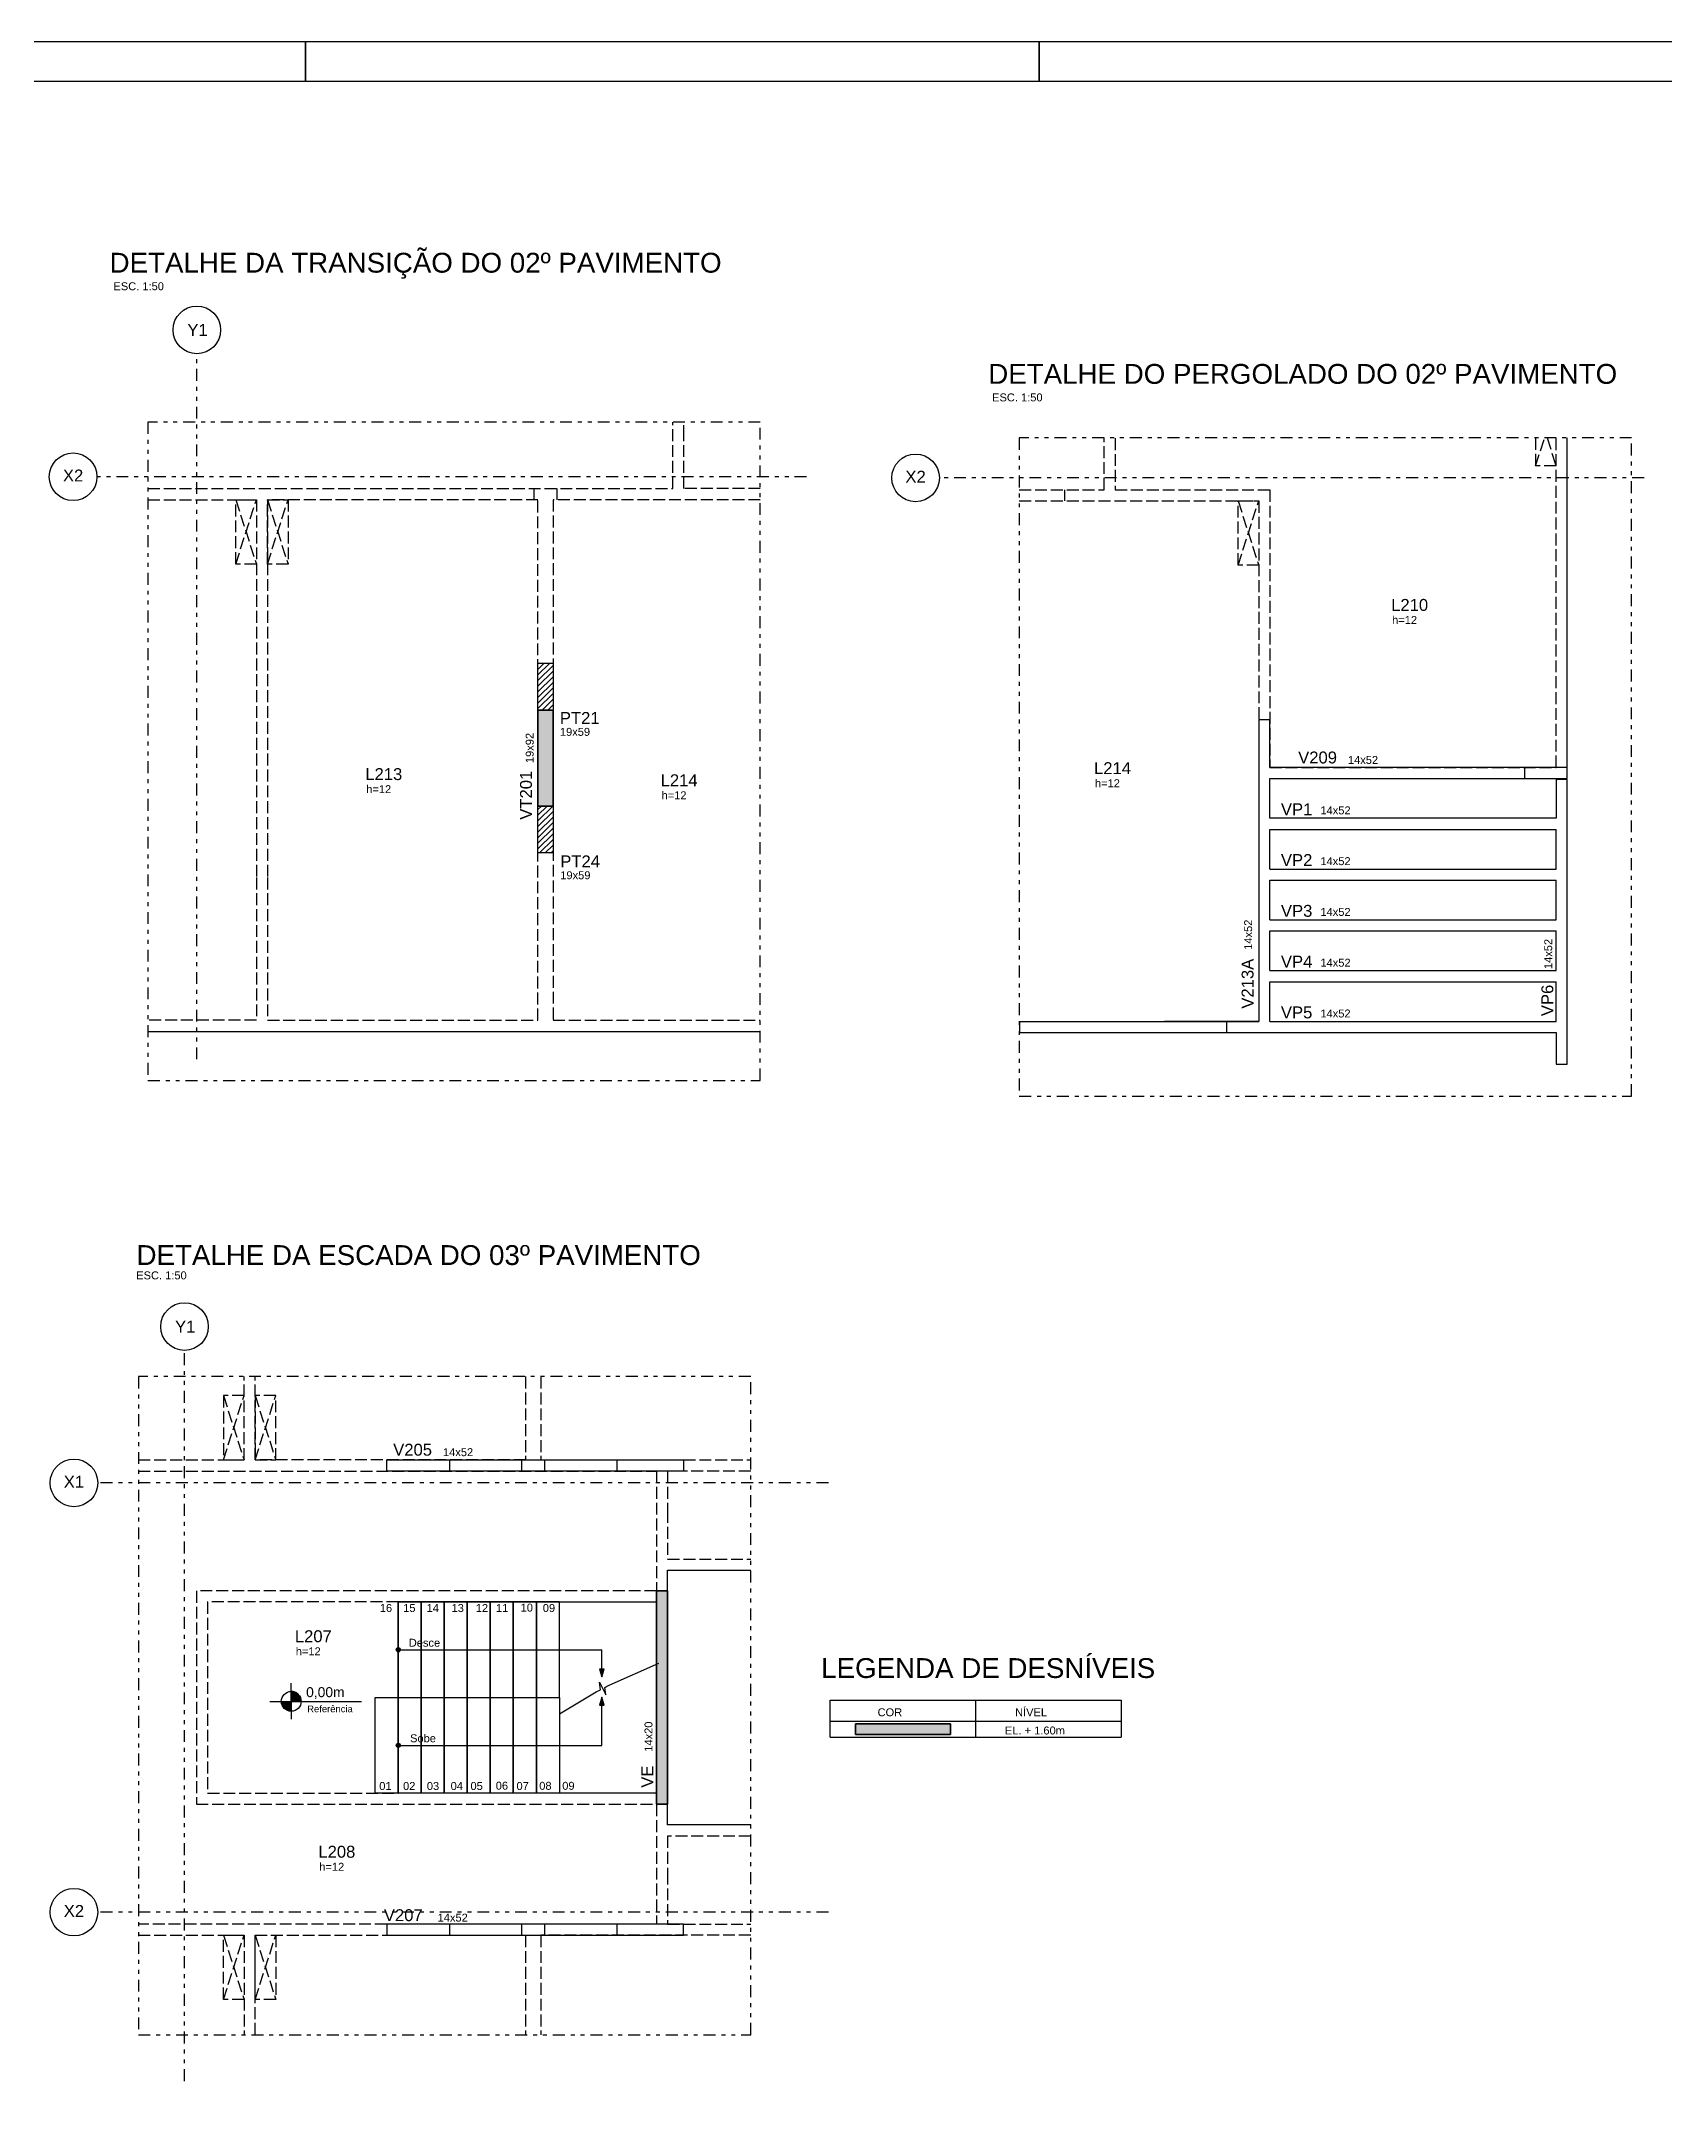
# Model space of a CAD drawing. Extents: x 0 to 119, y 0 to 84.
# Drawn here: x 56.7 to 97.7, y 31.8 to 84.1 of the extents above; entities that cross this region are included whole.
import ezdxf

# ---------------------------------------------------------------- set-up
doc = ezdxf.new("R2010")
doc.units = 0
doc.header["$MEASUREMENT"] = 0
doc.linetypes.add('ESTILO_TQS_0004', pattern=[1.09, 0.3, -0.15, 0.02, -0.15, 0.02, -0.15, 0.3])
doc.linetypes.add('ESTILO_TQS_0005', pattern=[0.4, 0.3, -0.1])
for name, color, linetype in [('1', 1, 'CONTINUOUS'), ('2', 2, 'CONTINUOUS'), ('3', 3, 'CONTINUOUS'), ('4', 4, 'CONTINUOUS'), ('41', 41, 'CONTINUOUS'), ('5', 5, 'CONTINUOUS'), ('50', 171, 'CONTINUOUS'), ('7', 7, 'CONTINUOUS')]:
    doc.layers.add(name, color=color, linetype=linetype)
doc.styles.add('TQS_ARIAL', font='arial.ttf')

msp = doc.modelspace()

# ---------------------------------------------------------------- linework, layer by layer
at = {"layer": '1', "linetype": 'ESTILO_TQS_0005'}
for p, q in [((94.707343, 74.107452), (94.93469, 73.39918)), ((94.93469, 73.39918), (94.93469, 74.107452)), ((94.93469, 73.39918), (94.41469, 73.39918)), ((69.162983, 72.828409), (69.162983, 72.548409)), ((69.742983, 72.828409), (69.742983, 72.548409)), ((82.53469, 72.799177), (82.53469, 72.519177)), ((61.642983, 72.548409), (62.162983, 70.928409)), ((61.642983, 70.928409), (62.162983, 72.548409)), ((62.442983, 72.548409), (62.962983, 70.928409)), ((62.442983, 70.928409), (62.962983, 72.548409)), ((81.396519, 72.519177), (87.43469, 72.519177)), ((86.91469, 72.519177), (87.43469, 70.899177)), ((86.91469, 70.899177), (87.43469, 72.519177)), ((87.43469, 72.519177), (87.43469, 62.999177)), ((94.13469, 65.79918), (94.13469, 65.51918)), ((87.43469, 62.999177), (87.43469, 59.399177)), ((81.396519, 59.399177), (87.43469, 59.399177)), ((81.41469, 59.119177), (81.41469, 59.399177)), ((86.63469, 59.119177), (86.63469, 59.399177)), ((61.332376, 48.346749), (61.852376, 49.966749)), ((61.332376, 49.966749), (61.852376, 48.346749)), ((62.132376, 48.346749), (62.652376, 49.966749)), ((62.132376, 49.966749), (62.652376, 48.346749)), ((67.032376, 48.346749), (67.032376, 48.066749)), ((68.852376, 48.346749), (68.852376, 48.066749)), ((69.432376, 48.346749), (69.432376, 48.066749)), ((71.252376, 48.346749), (71.252376, 48.066749)), ((67.032376, 36.646746), (67.032376, 36.366746)), ((68.852376, 36.646746), (68.852376, 36.366746)), ((69.432376, 36.646746), (69.432376, 36.366746)), ((71.252376, 36.646746), (71.252376, 36.366746)), ((61.332376, 36.366746), (61.852376, 34.746746)), ((61.332376, 34.746746), (61.852376, 36.366746)), ((62.132376, 36.366746), (62.652376, 34.746746)), ((62.132376, 34.746746), (62.652376, 36.366746))]:
    msp.add_line(p, q, dxfattribs=at)
at = {"layer": '1', "linetype": 'Continuous'}
for p, q in [((65.742518, 43.561746), (70.872518, 43.561746)), ((70.872518, 43.073514), (70.872518, 43.561746)), ((71.055508, 42.665704), (72.312376, 43.226746)), ((63.04306, 42.510772), (63.04306, 42.718964)), ((63.04306, 42.510772), (63.04306, 42.010772)), ((63.04306, 42.010772), (63.04306, 42.510772)), ((63.04306, 42.498625), (63.120043, 42.498625)), ((63.04306, 42.482768), (63.158029, 42.482768)), ((63.04306, 42.466911), (63.184505, 42.466911)), ((63.04306, 42.451054), (63.205211, 42.451054)), ((63.04306, 42.435198), (63.222157, 42.435198)), ((63.04306, 42.419341), (63.236338, 42.419341)), ((63.04306, 42.403484), (63.248324, 42.403484)), ((63.04306, 42.387627), (63.258485, 42.387627)), ((63.04306, 42.37177), (63.267068, 42.37177)), ((63.04306, 42.355913), (63.274249, 42.355913)), ((63.04306, 42.340056), (63.280155, 42.340056)), ((69.802518, 41.946736), (70.73484, 42.500197)), ((62.503126, 42.260772), (64.815733, 42.260772)), ((62.79306, 42.260772), (63.29306, 42.260772)), ((63.043059, 42.244916), (62.793672, 42.244916)), ((63.043059, 42.229059), (62.795079, 42.229059)), ((63.043059, 42.213202), (62.797626, 42.213202)), ((63.043059, 42.197345), (62.801239, 42.197345)), ((63.043059, 42.181489), (62.805964, 42.181489)), ((63.043059, 42.165631), (62.81187, 42.165631)), ((63.043059, 42.149775), (62.819052, 42.149775)), ((63.043059, 42.133918), (62.827635, 42.133918)), ((63.043059, 42.118061), (62.837795, 42.118061)), ((63.043059, 42.102204), (62.849783, 42.102204)), ((63.043059, 42.086348), (62.863962, 42.086348)), ((63.043059, 42.07049), (62.880909, 42.07049)), ((63.043059, 42.054634), (62.901614, 42.054634)), ((63.043059, 42.038777), (62.92809, 42.038777)), ((63.043059, 42.02292), (62.966078, 42.02292)), ((63.04306, 42.3242), (63.28488, 42.3242)), ((63.04306, 42.308343), (63.288492, 42.308343)), ((63.04306, 42.292486), (63.29104, 42.292486)), ((63.04306, 42.276629), (63.292526, 42.276629)), ((63.04306, 42.010772), (63.04306, 41.810772)), ((70.872518, 41.151746), (70.872518, 42.168318)), ((76.632065, 42.291756), (83.965325, 42.291756)), ((76.632065, 41.35843), (76.632065, 42.291756)), ((80.298695, 42.291756), (80.298695, 41.758422)), ((83.965325, 42.291756), (83.965325, 41.35843)), ((76.632065, 41.758438), (83.965325, 41.758438)), ((76.632065, 41.358433), (83.965325, 41.358433)), ((76.632065, 41.358433), (83.965325, 41.358433)), ((76.632065, 41.35843), (83.965325, 41.35843)), ((80.298695, 41.758422), (80.298695, 41.35843)), ((80.298695, 41.358433), (80.298695, 41.358433)), ((65.742518, 41.151746), (70.872518, 41.151746))]:
    msp.add_line(p, q, dxfattribs=at)
for points in [[(44.900062, 84.099942), (63.400062, 84.099942), (63.400062, 83.099942), (63.400062, 84.099942), (81.900062, 84.099942), (81.900062, 83.099942), (81.900062, 84.099942), (100.400062, 84.099942), (100.400062, 83.099942), (100.400062, 84.099942), (118.900062, 84.099942), (118.900062, 59.399942), (117.900062, 59.399942), (118.900062, 59.399942), (118.900062, 29.699942)], [(65.742518, 42.356746), (66.322518, 42.356746), (66.322518, 44.766746), (65.742518, 44.766746), (65.742518, 42.356746)], [(66.322518, 42.356746), (66.902518, 42.356746), (66.902518, 44.766746), (66.322518, 44.766746), (66.322518, 42.356746)], [(66.902518, 42.356746), (67.482518, 42.356746), (67.482518, 44.766746), (66.902518, 44.766746), (66.902518, 42.356746)], [(67.482518, 42.356746), (68.062518, 42.356746), (68.062518, 44.766746), (67.482518, 44.766746), (67.482518, 42.356746)], [(68.062518, 42.356746), (68.642518, 42.356746), (68.642518, 44.766746), (68.062518, 44.766746), (68.062518, 42.356746)], [(68.642518, 42.356746), (69.222518, 42.356746), (69.222518, 44.766746), (68.642518, 44.766746), (68.642518, 42.356746)], [(69.222518, 42.356746), (69.802518, 42.356746), (69.802518, 44.766746), (69.222518, 44.766746), (69.222518, 42.356746)], [(63.04306, 42.510772), (63.04306, 42.260772), (63.29306, 42.260772), (63.292526, 42.276629), (63.29104, 42.292486), (63.288492, 42.308343), (63.28488, 42.3242), (63.280155, 42.340056), (63.274249, 42.355913), (63.267068, 42.37177), (63.258485, 42.387627), (63.24819, 42.403484), (63.236159, 42.419341), (63.222021, 42.435198), (63.20505, 42.451054), (63.184337, 42.466911), (63.157769, 42.482768), (63.119696, 42.498625), (63.091325, 42.506069), (63.073321, 42.508934), (63.055196, 42.510477), (63.04306, 42.510772)], [(65.162518, 42.356746), (65.742518, 42.356746), (65.742518, 39.946746), (65.162518, 39.946746), (65.162518, 42.356746)], [(65.742518, 42.356746), (66.322518, 42.356746), (66.322518, 39.946746), (65.742518, 39.946746), (65.742518, 42.356746)], [(66.322518, 42.356746), (66.902518, 42.356746), (66.902518, 39.946746), (66.322518, 39.946746), (66.322518, 42.356746)], [(66.902518, 42.356746), (67.482518, 42.356746), (67.482518, 39.946746), (66.902518, 39.946746), (66.902518, 42.356746)], [(67.482518, 42.356746), (68.062518, 42.356746), (68.062518, 39.946746), (67.482518, 39.946746), (67.482518, 42.356746)], [(68.062518, 42.356746), (68.642518, 42.356746), (68.642518, 39.946746), (68.062518, 39.946746), (68.062518, 42.356746)], [(68.642518, 42.356746), (69.222518, 42.356746), (69.222518, 39.946746), (68.642518, 39.946746), (68.642518, 42.356746)], [(69.222518, 42.356746), (69.802518, 42.356746), (69.802518, 39.946746), (69.222518, 39.946746), (69.222518, 42.356746)], [(70.734847, 42.500184), (70.841737, 42.555352), (70.81243, 42.743271), (70.977933, 42.422601), (70.948627, 42.61052), (71.055517, 42.665688)], [(77.265392, 41.425105), (79.665368, 41.425105), (79.665368, 41.691768), (77.265392, 41.691768), (77.265392, 41.425105)]]:
    msp.add_lwpolyline(points, dxfattribs=at)
at = {"layer": '1', "linetype": 'ESTILO_TQS_0005'}
for points in [[(59.429321, 72.828409), (72.662983, 72.828409), (72.662983, 74.506124)], [(74.869614, 72.828409), (72.942983, 72.828409), (72.942983, 74.128503), (72.942983, 74.506124)], [(81.396519, 72.799177), (83.53469, 72.799177), (83.53469, 74.107452)], [(83.81469, 74.099271), (83.81469, 72.799177), (87.71469, 72.799177), (87.71469, 65.79918), (94.93469, 65.79918), (94.93469, 74.107452)], [(94.41469, 74.107452), (94.41469, 73.39918), (94.642036, 74.107452)], [(59.429321, 72.548409), (62.162983, 72.548409), (62.162983, 63.028409), (62.162983, 59.428409), (59.429321, 59.428409)], [(61.642983, 72.548409), (62.162983, 72.548409), (62.162983, 70.928409), (61.642983, 70.928409), (61.642983, 72.548409)], [(62.442983, 63.028409), (62.442983, 59.428409), (69.262983, 59.428409), (69.262983, 72.548409), (62.442983, 72.548409), (62.442983, 63.028409)], [(62.442983, 72.548409), (62.962983, 72.548409), (62.962983, 70.928409), (62.442983, 70.928409), (62.442983, 72.548409)], [(74.869614, 72.548409), (69.642983, 72.548409), (69.642983, 59.428409), (74.869614, 59.428409)], [(86.91469, 72.519177), (87.43469, 72.519177), (87.43469, 70.899177), (86.91469, 70.899177), (86.91469, 72.519177)], [(59.189572, 48.346749), (61.852376, 48.346749), (61.852376, 50.445949)], [(68.952376, 50.445949), (68.952376, 48.346749), (62.132376, 48.346749), (62.132376, 50.445949)], [(69.332376, 50.445949), (69.332376, 48.346749), (74.629864, 48.346749)], [(61.332376, 48.346749), (61.852376, 48.346749), (61.852376, 49.966749), (61.332376, 49.966749), (61.332376, 48.346749)], [(62.132376, 48.346749), (62.652376, 48.346749), (62.652376, 49.966749), (62.132376, 49.966749), (62.132376, 48.346749)], [(59.189572, 48.066749), (72.252376, 48.066749), (72.252376, 45.046746), (60.652376, 45.046746), (60.652376, 39.666746), (72.252376, 39.666746), (72.252376, 36.646746), (59.189572, 36.646746)], [(74.629864, 48.066749), (72.532376, 48.066749), (72.532376, 47.056749), (72.532376, 45.846746), (74.629864, 45.846746)], [(60.932376, 43.546746), (60.932376, 39.946746), (65.742518, 39.946746), (65.742518, 44.766746), (60.932376, 44.766746), (60.932376, 43.546746)], [(74.629864, 38.866749), (72.532376, 38.866749), (72.532376, 37.94684), (72.532376, 36.646746), (74.629864, 36.646746)], [(59.189572, 36.366746), (61.852376, 36.366746), (61.852376, 33.854175)], [(61.332376, 36.366746), (61.852376, 36.366746), (61.852376, 34.746746), (61.332376, 34.746746), (61.332376, 36.366746)], [(62.132376, 33.854175), (62.132376, 36.366746), (68.952376, 36.366746), (68.952376, 33.854175)], [(62.132376, 36.366746), (62.652376, 36.366746), (62.652376, 34.746746), (62.132376, 34.746746), (62.132376, 36.366746)], [(74.629864, 36.366746), (69.332376, 36.366746), (69.332376, 33.854175)]]:
    msp.add_lwpolyline(points, dxfattribs=at)
at = {"layer": '1', "linetype": 'Continuous'}
for centre, radius in [((60.662983, 76.829952), 0.6), ((57.543604, 73.128411), 0.6), ((78.784555, 73.099179), 0.6), ((60.352376, 51.707309), 0.6), ((57.564265, 47.766747), 0.6), ((63.04306, 42.260772), 0.25), ((57.564265, 36.946747), 0.6)]:
    msp.add_circle(centre, radius, dxfattribs=at)
at = {"layer": '2', "linetype": 'ESTILO_TQS_0004'}
for p, q in [((60.662983, 58.444651), (60.662983, 76.229952)), ((76.035119, 73.128411), (58.143604, 73.128411)), ((97.15315, 73.099179), (79.384555, 73.099179)), ((60.352376, 32.687407), (60.352376, 51.107309)), ((76.586333, 47.766747), (58.164265, 47.766747)), ((76.586333, 36.946747), (58.164265, 36.946747))]:
    msp.add_line(p, q, dxfattribs=at)
at = {"layer": '2', "linetype": 'Continuous'}
for p, q in [((69.262983, 68.131612), (69.55978, 68.428409)), ((69.262983, 68.273034), (69.418359, 68.428409)), ((69.262983, 68.414455), (69.276937, 68.428409)), ((69.262983, 67.990191), (69.642983, 68.370191)), ((69.262983, 67.84877), (69.642983, 68.22877)), ((69.262983, 67.707348), (69.642983, 68.087348)), ((69.262983, 67.565927), (69.642983, 67.945927)), ((69.262983, 67.424506), (69.642983, 67.804506)), ((69.262983, 67.283084), (69.642983, 67.663084)), ((69.36973, 67.248409), (69.642983, 67.521663)), ((69.511151, 67.248409), (69.642983, 67.380242)), ((69.262983, 64.454657), (69.636735, 64.828409)), ((69.262983, 64.596078), (69.495314, 64.828409)), ((69.262983, 64.7375), (69.353893, 64.828409)), ((69.262983, 64.313236), (69.642983, 64.693236)), ((69.262983, 64.171814), (69.642983, 64.551814)), ((69.262983, 64.030393), (69.642983, 64.410393)), ((69.262983, 63.888972), (69.642983, 64.268972)), ((69.262983, 63.74755), (69.642983, 64.12755)), ((69.305263, 63.648409), (69.642983, 63.986129)), ((69.446685, 63.648409), (69.642983, 63.844708)), ((69.588106, 63.648409), (69.642983, 63.703286))]:
    msp.add_line(p, q, dxfattribs=at)
at = {"layer": '2', "linetype": 'ESTILO_TQS_0004'}
for points in [[(74.869614, 74.506124), (59.429321, 74.506124), (59.429321, 57.91435), (74.869614, 57.91435), (74.869614, 74.506124)], [(96.836812, 74.107452), (81.396519, 74.107452), (81.396519, 57.515677), (96.836812, 57.515677), (96.836812, 74.107452)], [(74.629864, 50.445949), (59.189572, 50.445949), (59.189572, 33.854175), (74.629864, 33.854175), (74.629864, 50.445949)]]:
    msp.add_lwpolyline(points, dxfattribs=at)
at = {"layer": '2', "linetype": 'Continuous'}
for points in [[(70.816518, 43.073514), (70.872518, 42.877514), (70.928518, 43.073514), (70.816518, 43.073514)], [(70.928518, 42.168318), (70.872518, 42.364318), (70.816518, 42.168318), (70.928518, 42.168318)]]:
    msp.add_lwpolyline(points, dxfattribs=at)
for centre in [(65.742518, 43.561746), (65.742518, 41.151746)]:
    msp.add_circle(centre, 0.053637, dxfattribs=at)
for points in [[(65.796155, 43.561746), (65.715699, 43.608197), (65.692115, 43.580091)], [(65.796155, 43.561746), (65.692115, 43.580091), (65.692115, 43.543401)], [(65.796155, 43.561746), (65.692115, 43.543401), (65.715699, 43.515294)], [(65.796155, 43.561746), (65.751832, 43.614568), (65.715699, 43.608197)], [(65.796155, 43.561746), (65.715699, 43.515294), (65.751832, 43.508923)], [(65.796155, 43.561746), (65.783606, 43.596223), (65.751832, 43.614568)], [(65.796155, 43.561746), (65.751832, 43.508923), (65.783606, 43.527268)], [(65.796155, 43.561746), (65.783606, 43.527268), (65.796155, 43.561746)], [(70.816518, 43.073514), (70.872518, 42.877514), (70.928518, 43.073514)], [(70.816518, 43.073514), (70.928518, 43.073514), (70.816518, 43.073514)], [(70.928518, 42.168318), (70.872518, 42.364318), (70.816518, 42.168318)], [(70.928518, 42.168318), (70.816518, 42.168318), (70.928518, 42.168318)], [(65.796155, 41.151746), (65.715699, 41.198197), (65.692115, 41.170091)], [(65.796155, 41.151746), (65.692115, 41.170091), (65.692115, 41.133401)], [(65.796155, 41.151746), (65.692115, 41.133401), (65.715699, 41.105294)], [(65.796155, 41.151746), (65.751832, 41.204568), (65.715699, 41.198197)], [(65.796155, 41.151746), (65.715699, 41.105294), (65.751832, 41.098923)], [(65.796155, 41.151746), (65.783606, 41.186223), (65.751832, 41.204568)], [(65.796155, 41.151746), (65.751832, 41.098923), (65.783606, 41.117268)], [(65.796155, 41.151746), (65.783606, 41.117268), (65.796155, 41.151746)]]:
    msp.add_solid(points, dxfattribs=at)
at = {"layer": '3', "linetype": 'Continuous'}
for p, q in [((95.21469, 65.51918), (95.21469, 74.107452)), ((59.429321, 59.148409), (74.869614, 59.148409)), ((81.396519, 59.119177), (87.71469, 59.119177))]:
    msp.add_line(p, q, dxfattribs=at)
for points in [[(74.629864, 39.146749), (72.532376, 39.146749), (72.532376, 45.566746), (74.629864, 45.566746)], [(65.162518, 39.946746), (65.162518, 42.356746), (65.742518, 42.356746), (65.742518, 44.766746), (72.252376, 44.766746), (72.252376, 39.946746), (65.162518, 39.946746)]]:
    msp.add_lwpolyline(points, dxfattribs=at)
at = {"layer": '4', "linetype": 'Continuous'}
for p, q in [((87.71469, 64.239177), (94.93469, 64.239177)), ((87.71469, 64.219177), (87.71469, 64.239177)), ((87.71469, 63.239177), (87.71469, 64.219177)), ((94.93469, 63.239177), (94.93469, 64.239177)), ((87.71469, 63.239177), (94.93469, 63.239177)), ((87.71469, 62.959177), (94.93469, 62.959177)), ((87.71469, 61.959177), (87.71469, 62.959177)), ((94.93469, 61.959177), (94.93469, 62.959177)), ((87.71469, 61.959177), (94.93469, 61.959177)), ((87.71469, 61.679177), (94.93469, 61.679177)), ((87.71469, 60.679177), (87.71469, 61.679177)), ((94.93469, 60.679177), (94.93469, 61.679177)), ((87.71469, 60.679177), (94.93469, 60.679177)), ((87.71469, 60.399177), (94.93469, 60.399177)), ((87.71469, 59.399177), (87.71469, 60.399177)), ((94.93469, 59.399177), (94.93469, 60.399177)), ((81.396519, 59.399177), (87.43469, 59.399177)), ((81.396519, 59.119177), (87.71469, 59.119177)), ((87.71469, 59.399177), (94.93469, 59.399177))]:
    msp.add_line(p, q, dxfattribs=at)
for points in [[(69.262983, 67.248409), (69.642983, 67.248409), (69.642983, 64.828409), (69.262983, 64.828409), (69.262983, 67.248409)], [(87.71469, 64.519177), (87.71469, 65.51918), (95.21469, 65.51918), (95.21469, 65.79918), (87.71469, 65.79918), (87.71469, 66.999177), (87.43469, 66.999177), (87.43469, 64.219177)], [(85.05992, 59.119177), (87.71469, 59.119177), (94.93469, 59.119177), (94.93469, 58.31918), (95.21469, 58.31918), (95.21469, 65.49918), (94.93469, 65.49918), (94.93469, 64.519177), (87.71469, 64.519177)], [(87.43469, 64.219177), (87.43469, 59.399177), (85.05992, 59.399177)], [(65.452376, 48.346749), (72.932376, 48.346749), (72.932376, 48.066749), (65.452376, 48.066749), (65.452376, 48.346749)], [(72.252376, 45.046746), (72.252376, 39.666746), (72.532376, 39.666746), (72.532376, 45.046746), (72.252376, 45.046746)], [(65.452376, 36.366746), (72.932376, 36.366746), (72.932376, 36.646746), (65.452376, 36.646746), (65.452376, 36.366746)]]:
    msp.add_lwpolyline(points, dxfattribs=at)
at = {"layer": '41', "linetype": 'Continuous'}
msp.add_lwpolyline([(69.262983, 64.828409), (69.642983, 64.828409), (69.642983, 67.248409), (69.262983, 67.248409), (69.262983, 64.828409)], dxfattribs=at)
for points in [[(69.262983, 64.828409), (69.642983, 64.828409), (69.642983, 67.248409)], [(69.262983, 64.828409), (69.642983, 67.248409), (69.262983, 67.248409)], [(69.262983, 64.828409), (69.262983, 67.248409), (69.262983, 64.828409)]]:
    msp.add_solid(points, dxfattribs=at)
at = {"layer": '5', "linetype": 'Continuous'}
for points in [[(69.262983, 68.428409), (69.642983, 68.428409), (69.642983, 67.248409), (69.262983, 67.248409), (69.262983, 68.428409)], [(69.262983, 64.828409), (69.642983, 64.828409), (69.642983, 63.648409), (69.262983, 63.648409), (69.262983, 64.828409)]]:
    msp.add_lwpolyline(points, dxfattribs=at)
at = {"layer": '50', "linetype": 'Continuous'}
for points in [[(72.252376, 45.046746), (72.532376, 45.046746), (72.532376, 39.666746), (72.252376, 39.666746), (72.252376, 45.046746)], [(77.265392, 41.691768), (79.665368, 41.691768), (79.665368, 41.425105), (77.265392, 41.425105), (77.265392, 41.691768)]]:
    msp.add_lwpolyline(points, dxfattribs=at)
for points in [[(72.252376, 45.046746), (72.532376, 45.046746), (72.532376, 39.666746)], [(72.252376, 45.046746), (72.532376, 39.666746), (72.252376, 39.666746)], [(72.252376, 45.046746), (72.252376, 39.666746), (72.252376, 45.046746)], [(77.265392, 41.691768), (79.665368, 41.691768), (79.665368, 41.425105)], [(77.265392, 41.691768), (79.665368, 41.425105), (77.265392, 41.425105)], [(77.265392, 41.691768), (77.265392, 41.425105), (77.265392, 41.691768)]]:
    msp.add_solid(points, dxfattribs=at)
at = {"layer": '7', "linetype": 'Continuous'}
msp.add_line((2.500062, 83.099942), (117.900062, 83.099942), dxfattribs=at)

# ---------------------------------------------------------------- texts
at = {"layer": '1', "linetype": 'Continuous', "style": 'TQS_ARIAL'}
msp.add_text('Referência', height=0.17, dxfattribs=at).set_placement((63.445879, 41.986534))
at = {"layer": '2', "linetype": 'Continuous', "style": 'TQS_ARIAL'}
for s, height, p in [('ESC. 1:50', 0.2, (58.559583, 77.830069)), ('ESC. 1:50', 0.2, (80.712799, 75.027947)), ('h=12', 0.2, (90.798017, 69.418601)), ('19x59', 0.2, (69.816434, 66.598247)), ('14x52', 0.2, (89.684887, 65.890159)), ('h=12', 0.2, (64.932835, 65.153887)), ('h=12', 0.2, (83.30661, 65.303194)), ('h=12', 0.2, (72.379393, 64.99875)), ('14x52', 0.2, (88.990781, 64.618872)), ('14x52', 0.2, (88.990781, 63.338872)), ('19x59', 0.2, (69.825801, 62.983437)), ('14x52', 0.2, (88.990781, 62.058872)), ('14x52', 0.2, (88.990781, 60.778872)), ('14x52', 0.2, (88.990781, 59.498872)), ('ESC. 1:50', 0.2, (59.134125, 52.898326)), ('14x52', 0.2, (66.868723, 48.441655)), ('16', 0.2, (65.275224, 44.513761)), ('15', 0.2, (65.865224, 44.513761)), ('14', 0.2, (66.455224, 44.513761)), ('13', 0.2, (67.085224, 44.513761)), ('12', 0.2, (67.695224, 44.513761)), ('11', 0.2, (68.205224, 44.513761)), ('10', 0.2, (68.825953, 44.524263)), ('09', 0.2, (69.385224, 44.513761)), ('h=12', 0.2, (63.156728, 43.423512)), ('Desce', 0.2, (66.005955, 43.638731)), ('0,00m', 0.25, (63.417708, 42.36819)), ('Sobe', 0.2, (66.038631, 41.230455)), ('EL. + 1.60m', 0.2, (81.035705, 41.427063)), ('06', 0.2, (68.198974, 40.035517)), ('08', 0.2, (69.295766, 40.0324)), ('09', 0.2, (69.875766, 40.0324)), ('01', 0.2, (65.262099, 40.027626)), ('02', 0.2, (65.862099, 40.027626)), ('03', 0.2, (66.462099, 40.027626)), ('04', 0.2, (67.062099, 40.027626)), ('05', 0.2, (67.562099, 40.027626)), ('07', 0.2, (68.722099, 40.027626)), ('h=12', 0.2, (63.749927, 37.99112)), ('14x52', 0.2, (66.733339, 36.709378))]:
    msp.add_text(s, height=height, dxfattribs=at).set_placement(p)
for s, p in [('19x92', (69.155052, 65.91109)), ('14x52', (87.26903, 61.203682)), ('14x52', (94.834945, 60.718526)), ('14x20', (72.149967, 40.990626))]:
    msp.add_text(s, height=0.2, rotation=90, dxfattribs=at).set_placement(p)
at = {"layer": '4', "linetype": 'Continuous', "style": 'TQS_ARIAL'}
for s, height, p in [('Y1', 0.3, (60.424804, 76.67964)), ('X2', 0.3, (57.286883, 73.009434)), ('X2', 0.3, (78.527834, 72.980202)), ('L210', 0.3, (90.775108, 69.747798)), ('PT21', 0.3, (69.816434, 66.898247)), ('L214', 0.3, (83.2837, 65.632391)), ('V209', 0.3, (88.430022, 65.902054)), ('L213', 0.3, (64.909925, 65.483084)), ('L214', 0.3, (72.356484, 65.327948)), ('VP1', 0.3, (87.995613, 64.596395)), ('PT24', 0.3, (69.825801, 63.283437)), ('VP2', 0.3, (87.995613, 63.316395)), ('VP3', 0.3, (87.995613, 62.036395)), ('VP4', 0.3, (87.995613, 60.756395)), ('VP5', 0.3, (87.995613, 59.476395)), ('Y1', 0.3, (60.114196, 51.556997)), ('V205', 0.3, (65.613858, 48.45355)), ('X1', 0.3, (57.307544, 47.647771)), ('L207', 0.3, (63.133819, 43.752709)), ('COR', 0.2, (77.826003, 41.885531)), ('NÍVEL', 0.2, (81.292104, 41.886765)), ('L208', 0.3, (63.727018, 38.320317)), ('X2', 0.3, (57.307544, 36.827771)), ('V207', 0.3, (65.378474, 36.721273))]:
    msp.add_text(s, height=height, dxfattribs=at).set_placement(p)
for s, p in [('VT201', (69.111241, 64.482947)), ('V213A', (87.303993, 59.720648)), ('VP6', (94.861761, 59.532405)), ('VE', (72.169265, 40.084073))]:
    msp.add_text(s, height=0.3, rotation=90, dxfattribs=at).set_placement(p)
at = {"layer": '5', "linetype": 'Continuous', "style": 'TQS_ARIAL'}
for s, p in [('DETALHE DA TRANSIÇÃO DO 02º PAVIMENTO', (58.463564, 78.273164)), ('DETALHE DO PERGOLADO DO 02º PAVIMENTO', (80.61678, 75.471042)), ('DETALHE DA ESCADA DO 03º PAVIMENTO', (59.142763, 53.260021)), ('LEGENDA DE DESNÍVEIS', (76.403611, 42.849662))]:
    msp.add_text(s, height=0.5, dxfattribs=at).set_placement(p)

doc.saveas('drawing.dxf')
